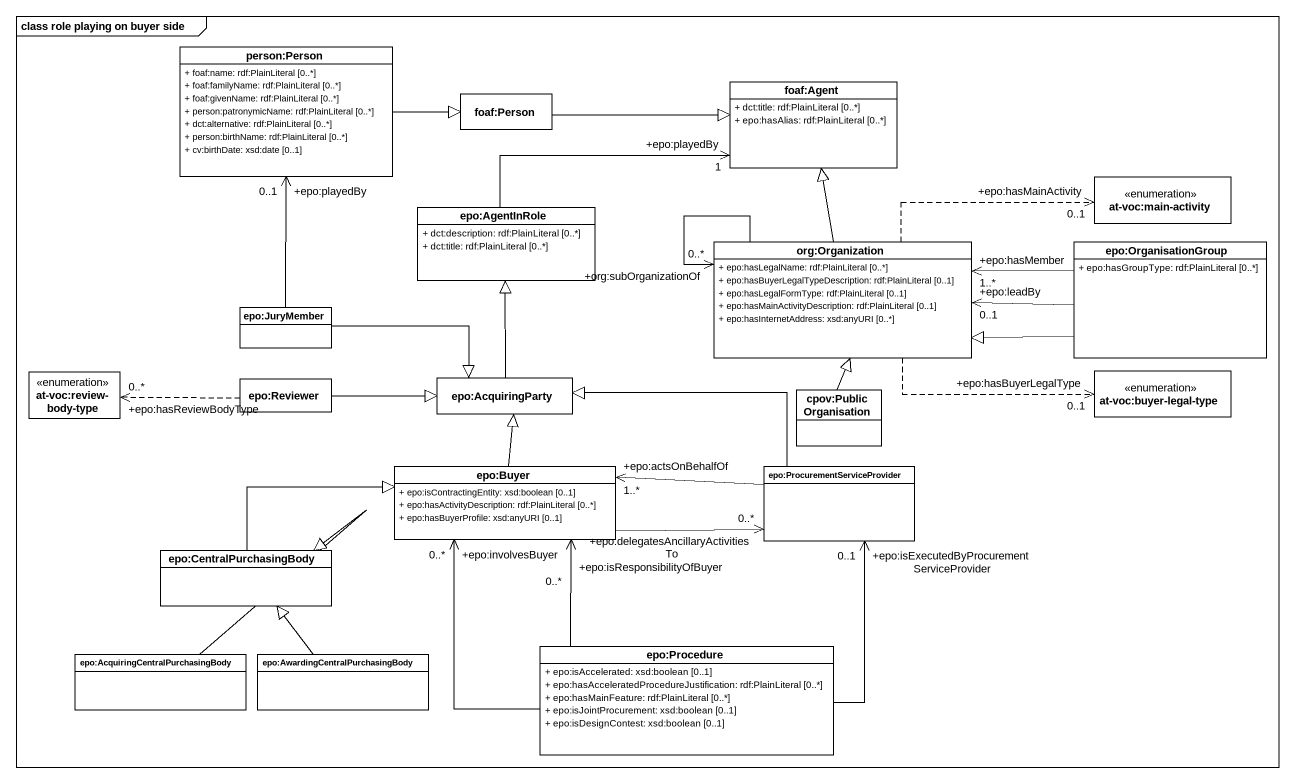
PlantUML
@startuml
mainframe class role playing on buyer side
hide circle
hide empty members
skinparam classAttributeIconSize 0
class "person:Person" as person_Person {
  + foaf:name: rdf:PlainLiteral [0..*]
  + foaf:familyName: rdf:PlainLiteral [0..*]
  + foaf:givenName: rdf:PlainLiteral [0..*]
  + person:patronymicName: rdf:PlainLiteral [0..*]
  + dct:alternative: rdf:PlainLiteral [0..*]
  + person:birthName: rdf:PlainLiteral [0..*]
  + cv:birthDate: xsd:date [0..1]
}
class "foaf:Agent" as foaf_Agent {
  + dct:title: rdf:PlainLiteral [0..*]
  + epo:hasAlias: rdf:PlainLiteral [0..*]
}
class "foaf:Person" as foaf_Person
enum "at-voc:main-activity" as at_voc_main_activity
class "epo:AgentInRole" as epo_AgentInRole {
  + dct:description: rdf:PlainLiteral [0..*]
  + dct:title: rdf:PlainLiteral [0..*]
}
class "org:Organization" as org_Organization {
  + epo:hasLegalName: rdf:PlainLiteral [0..*]
  + epo:hasBuyerLegalTypeDescription: rdf:PlainLiteral [0..1]
  + epo:hasLegalFormType: rdf:PlainLiteral [0..1]
  + epo:hasMainActivityDescription: rdf:PlainLiteral [0..1]
  + epo:hasInternetAddress: xsd:anyURI [0..*]
}
class "epo:OrganisationGroup" as epo_OrganisationGroup {
  + epo:hasGroupType: rdf:PlainLiteral [0..*]
}
class "epo:JuryMember" as epo_JuryMember
enum "at-voc:review-body-type" as at_voc_review_body_type
class "epo:Reviewer" as epo_Reviewer
class "epo:AcquiringParty" as epo_AcquiringParty
class "cpov:PublicOrganisation" as cpov_PublicOrganisation
enum "at-voc:buyer-legal-type" as at_voc_buyer_legal_type
class "epo:Buyer" as epo_Buyer {
  + epo:isContractingEntity: xsd:boolean [0..1]
  + epo:hasActivityDescription: rdf:PlainLiteral [0..*]
  + epo:hasBuyerProfile: xsd:anyURI [0..1]
}
class "epo:ProcurementServiceProvider" as epo_ProcurementServiceProvid
class "epo:CentralPurchasingBody" as epo_CentralPurchasingBody
class "epo:AcquiringCentralPurchasingBody" as epo_AcquiringCentralPurchasi
class "epo:AwardingCentralPurchasingBody" as epo_AwardingCentralPurchasin
class "epo:Procedure" as epo_Procedure {
  + epo:isAccelerated: xsd:boolean [0..1]
  + epo:hasAcceleratedProcedureJustification: rdf:PlainLiteral [0..*]
  + epo:hasMainFeature: rdf:PlainLiteral [0..*]
  + epo:isJointProcurement: xsd:boolean [0..1]
  + epo:isDesignContest: xsd:boolean [0..1]
}
person_Person -right-|> foaf_Person
foaf_Person -right-|> foaf_Agent
epo_AgentInRole -right-> "+epo:playedBy\n1" foaf_Agent
org_Organization -up-|> foaf_Agent
org_Organization .right.> "+epo:hasMainActivity\n0..1" at_voc_main_activity
org_Organization --> "+org:subOrganizationOf\n0..*" org_Organization
org_Organization .right.> "+epo:hasBuyerLegalType\n0..1" at_voc_buyer_legal_type
epo_OrganisationGroup -left-> "+epo:leadBy\n0..1" org_Organization
epo_OrganisationGroup -left-> "+epo:hasMember\n1..*" org_Organization
epo_OrganisationGroup -left-|> org_Organization
epo_JuryMember -up-> "+epo:playedBy\n0..1" person_Person
epo_JuryMember -right-|> epo_AcquiringParty
epo_Reviewer .left.> "+epo:hasReviewBodyType\n0..*" at_voc_review_body_type
epo_Reviewer -right-|> epo_AcquiringParty
epo_AcquiringParty -up-|> epo_AgentInRole
cpov_PublicOrganisation -up-|> org_Organization
epo_Buyer -up-|> epo_AcquiringParty
epo_Buyer -right-> "+epo:delegatesAncillaryActivitiesTo\n0..*" epo_ProcurementServiceProvid
epo_ProcurementServiceProvid -left-|> epo_AcquiringParty
epo_ProcurementServiceProvid -left-> "+epo:actsOnBehalfOf\n1..*" epo_Buyer
epo_CentralPurchasingBody -right-|> epo_Buyer
epo_AcquiringCentralPurchasi -up-|> epo_CentralPurchasingBody
epo_AwardingCentralPurchasin -up-|> epo_CentralPurchasingBody
epo_Procedure -up-> "+epo:involvesBuyer\n0..*" epo_Buyer
epo_Procedure -up-> "+epo:isResponsibilityOfBuyer\n0..*" epo_Buyer
epo_Procedure -up-> "+epo:isExecutedByProcurementServiceProvider\n0..1" epo_ProcurementServiceProvid
@enduml
